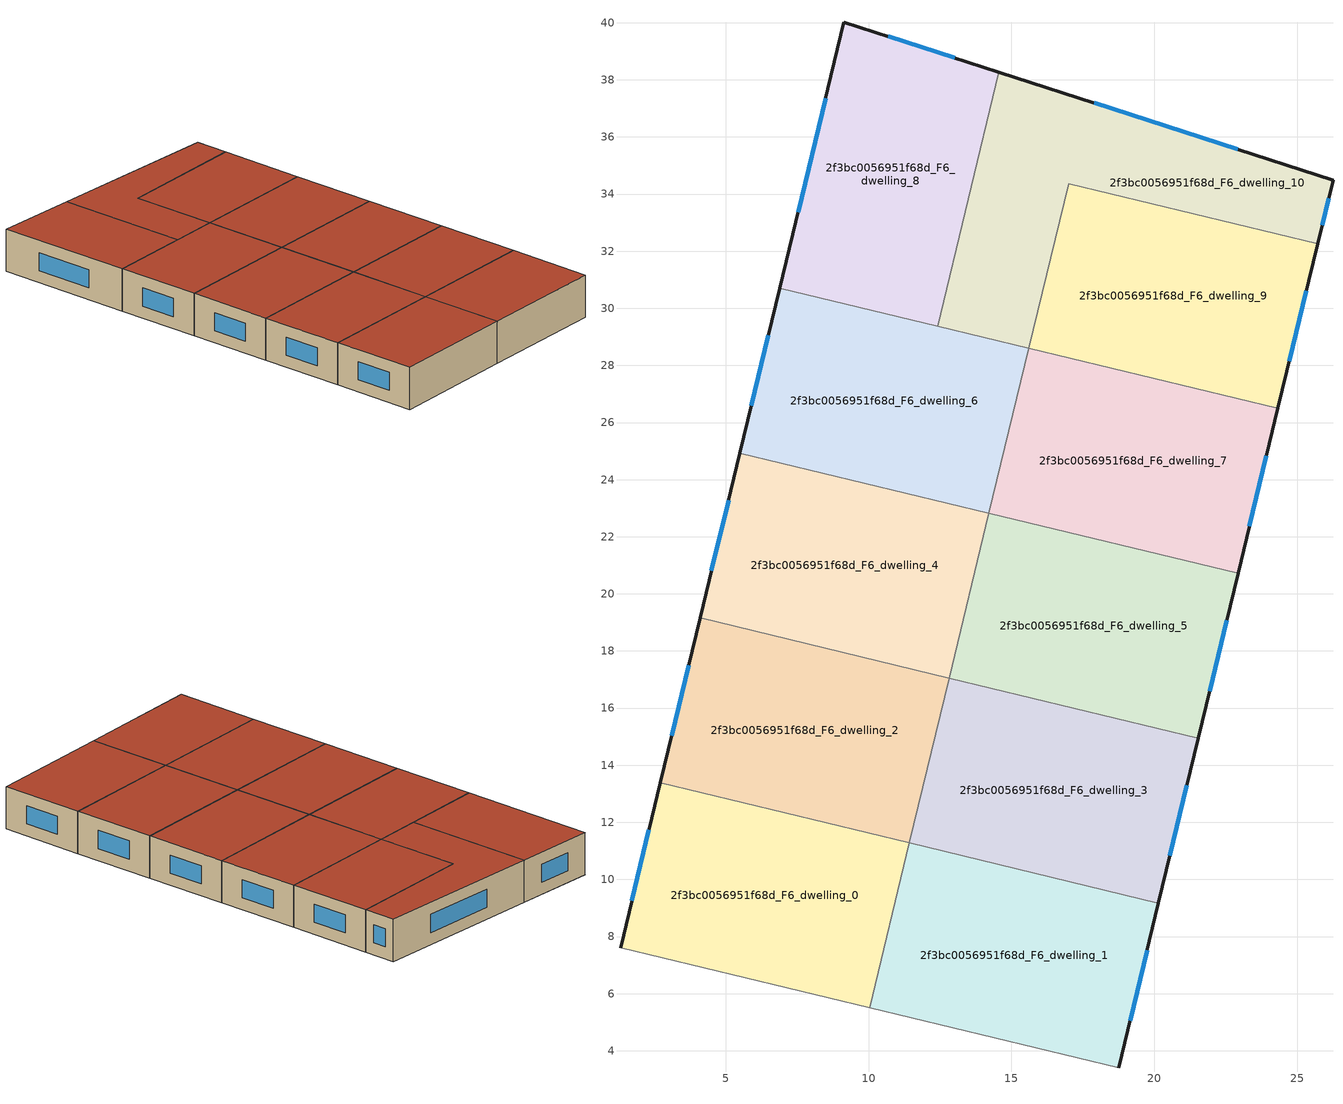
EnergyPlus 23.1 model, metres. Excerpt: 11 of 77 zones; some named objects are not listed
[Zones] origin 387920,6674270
2f3bc0056951f68d_F6_dwelling_0
 floor to 2f3bc0056951f68d_F5_dwelling_0 (EU_floor_Construction): 11.43,11.28 10.03,5.51 1.31,7.61 2.7,13.38 z18
 wall outside (EU_wall_Construction): 2.7,13.38 1.31,7.61 z18:21
 wall adiabatic (EU_wall_Construction): 1.31,7.61 10.03,5.51 z18:21
 wall to 2f3bc0056951f68d_F6_dwelling_1 (EU_wall_Construction): 10.03,5.51 11.43,11.28 z18:21
 wall to 2f3bc0056951f68d_F6_dwelling_2 (EU_wall_Construction): 11.43,11.28 2.7,13.38 z18:21
 window (EU_Window_Construction): 2.3,11.74 1.71,9.26 z18.86:20.14
 roof outside (EU_roof_Construction): 10.03,5.51 11.43,11.28 2.7,13.38 1.31,7.61 z21
2f3bc0056951f68d_F6_dwelling_1
 floor to 2f3bc0056951f68d_F5_dwelling_1 (EU_floor_Construction): 20.15,9.17 18.75,3.4 10.03,5.51 11.43,11.28 z18
 wall outside (EU_wall_Construction): 18.75,3.4 20.15,9.17 z18:21
 wall adiabatic (EU_wall_Construction): 10.03,5.51 18.75,3.4 z18:21
 wall to 2f3bc0056951f68d_F6_dwelling_3 (EU_wall_Construction): 20.15,9.17 11.43,11.28 z18:21
 window (EU_Window_Construction): 19.15,5.05 19.75,7.52 z18.86:20.14
 roof outside (EU_roof_Construction): 18.75,3.4 20.15,9.17 11.43,11.28 10.03,5.51 z21
2f3bc0056951f68d_F6_dwelling_10
 floor to 2f3bc0056951f68d_F5_dwelling_10 (EU_floor_Construction): 26.26,34.49 25.72,32.26 17,34.37 15.61,28.6 12.41,29.37 14.56,38.27 z18
 wall outside (EU_wall_Construction): 25.72,32.26 26.26,34.49 14.56,38.27 z18:21
 wall to 2f3bc0056951f68d_F6_dwelling_9 (EU_wall_Construction): 15.61,28.6 17,34.37 25.72,32.26 z18:21
 wall to 2f3bc0056951f68d_F6_dwelling_8 (EU_wall_Construction): 14.56,38.27 12.41,29.37 z18:21
 wall to 2f3bc0056951f68d_F6_dwelling_6 (EU_wall_Construction): 12.41,29.37 15.61,28.6 z18:21
 window (EU_Window_Construction): 22.92,35.57 17.9,37.19 / 25.88,32.9 26.11,33.85 z18.86:20.14
 roof outside (EU_roof_Construction): 25.72,32.26 26.26,34.49 14.56,38.27 12.41,29.37 15.61,28.6 17,34.37 z21
2f3bc0056951f68d_F6_dwelling_2
 floor to 2f3bc0056951f68d_F5_dwelling_2 (EU_floor_Construction): 12.82,17.05 11.43,11.28 2.7,13.38 4.1,19.16 z18
 wall outside (EU_wall_Construction): 4.1,19.16 2.7,13.38 z18:21
 wall to 2f3bc0056951f68d_F6_dwelling_4 (EU_wall_Construction): 12.82,17.05 4.1,19.16 z18:21
 wall to 2f3bc0056951f68d_F6_dwelling_3 (EU_wall_Construction): 11.43,11.28 12.82,17.05 z18:21
 window (EU_Window_Construction): 3.7,17.51 3.1,15.03 z18.86:20.14
 roof outside (EU_roof_Construction): 11.43,11.28 12.82,17.05 4.1,19.16 2.7,13.38 z21
2f3bc0056951f68d_F6_dwelling_3
 floor to 2f3bc0056951f68d_F5_dwelling_3 (EU_floor_Construction): 21.54,14.95 20.15,9.17 11.43,11.28 12.82,17.05 z18
 wall outside (EU_wall_Construction): 20.15,9.17 21.54,14.95 z18:21
 wall to 2f3bc0056951f68d_F6_dwelling_5 (EU_wall_Construction): 21.54,14.95 12.82,17.05 z18:21
 window (EU_Window_Construction): 20.55,10.82 21.14,13.3 z18.86:20.14
 roof outside (EU_roof_Construction): 20.15,9.17 21.54,14.95 12.82,17.05 11.43,11.28 z21
2f3bc0056951f68d_F6_dwelling_4
 floor to 2f3bc0056951f68d_F5_dwelling_4 (EU_floor_Construction): 14.21,22.82 12.82,17.05 4.1,19.16 5.49,24.93 z18
 wall outside (EU_wall_Construction): 5.49,24.93 4.1,19.16 z18:21
 wall to 2f3bc0056951f68d_F6_dwelling_6 (EU_wall_Construction): 14.21,22.82 5.49,24.93 z18:21
 wall to 2f3bc0056951f68d_F6_dwelling_5 (EU_wall_Construction): 12.82,17.05 14.21,22.82 z18:21
 window (EU_Window_Construction): 5.09,23.28 4.49,20.81 z18.86:20.14
 roof outside (EU_roof_Construction): 12.82,17.05 14.21,22.82 5.49,24.93 4.1,19.16 z21
2f3bc0056951f68d_F6_dwelling_5
 floor to 2f3bc0056951f68d_F5_dwelling_5 (EU_floor_Construction): 22.93,20.72 21.54,14.95 12.82,17.05 14.21,22.82 z18
 wall outside (EU_wall_Construction): 21.54,14.95 22.93,20.72 z18:21
 wall to 2f3bc0056951f68d_F6_dwelling_7 (EU_wall_Construction): 22.93,20.72 14.21,22.82 z18:21
 window (EU_Window_Construction): 21.94,16.6 22.54,19.07 z18.86:20.14
 roof outside (EU_roof_Construction): 21.54,14.95 22.93,20.72 14.21,22.82 12.82,17.05 z21
2f3bc0056951f68d_F6_dwelling_6
 floor to 2f3bc0056951f68d_F5_dwelling_6 (EU_floor_Construction): 15.61,28.6 14.21,22.82 5.49,24.93 6.88,30.7 z18
 wall outside (EU_wall_Construction): 6.88,30.7 5.49,24.93 z18:21
 wall to 2f3bc0056951f68d_F6_dwelling_7 (EU_wall_Construction): 14.21,22.82 15.61,28.6 z18:21
 wall to 2f3bc0056951f68d_F6_dwelling_8 (EU_wall_Construction): 12.41,29.37 6.88,30.7 z18:21
 window (EU_Window_Construction): 6.49,29.05 5.89,26.58 z18.86:20.14
 roof outside (EU_roof_Construction): 14.21,22.82 15.61,28.6 6.88,30.7 5.49,24.93 z21
2f3bc0056951f68d_F6_dwelling_7
 floor to 2f3bc0056951f68d_F5_dwelling_7 (EU_floor_Construction): 24.33,26.49 22.93,20.72 14.21,22.82 15.61,28.6 z18
 wall outside (EU_wall_Construction): 22.93,20.72 24.33,26.49 z18:21
 wall to 2f3bc0056951f68d_F6_dwelling_9 (EU_wall_Construction): 24.33,26.49 15.61,28.6 z18:21
 window (EU_Window_Construction): 23.33,22.37 23.93,24.84 z18.86:20.14
 roof outside (EU_roof_Construction): 22.93,20.72 24.33,26.49 15.61,28.6 14.21,22.82 z21
2f3bc0056951f68d_F6_dwelling_8
 floor to 2f3bc0056951f68d_F5_dwelling_8 (EU_floor_Construction): 14.56,38.27 12.41,29.37 6.88,30.7 9.13,40.02 z18
 wall outside (EU_wall_Construction): 14.56,38.27 9.13,40.02 6.88,30.7 z18:21
 window (EU_Window_Construction): 13.01,38.77 10.68,39.52 / 8.49,37.36 7.53,33.36 z18.86:20.14
 roof outside (EU_roof_Construction): 12.41,29.37 14.56,38.27 9.13,40.02 6.88,30.7 z21
2f3bc0056951f68d_F6_dwelling_9
 floor to 2f3bc0056951f68d_F5_dwelling_9 (EU_floor_Construction): 25.72,32.26 24.33,26.49 15.61,28.6 17,34.37 z18
 wall outside (EU_wall_Construction): 24.33,26.49 25.72,32.26 z18:21
 window (EU_Window_Construction): 24.73,28.14 25.32,30.61 z18.86:20.14
 roof outside (EU_roof_Construction): 24.33,26.49 25.72,32.26 17,34.37 15.61,28.6 z21
[Building]
EU S2 Campaign: North Axis=0; Terrain=City; Solar Distribution=FullExterior
[Site:Location]
Helsinki-Vantaa.AP: Latitude=60.317; Longitude=24.963; Time Zone=2; Elevation=54.6
[SizingPeriod:WeatherFileDays]
AnnualSizingPeriod: Begin Month=1; Begin Day of Month=1; End Month=12; End Day of Month=31; Day of Week for Start Day=Monday; Use Weather File Daylight Saving Period=No; Use Weather File Rain and Snow Indicators=No
[MATERIAL]
EU_InternalMass_Material: Roughness=MediumRough; Thickness=0.1; Conductivity=1; Density=1800; Specific Heat=900; Thermal Absorptance=0.9; Solar Absorptance=0.7; Visible Absorptance=0.7
[MATERIAL:NOMASS] Roughness=MediumRough; Thermal Absorptance=0.9; Solar Absorptance=0.7; Visible Absorptance=0.7
Name | Thermal Resistance
EU_wall_NoMass | 5.91765
EU_roof_NoMass | 11.1778
EU_floor_NoMass | 6.2875
[WINDOWMATERIAL:SIMPLEGLAZINGSYSTEM]
EU_Window_SimpleGlazing: UFactor=0.994035; Solar Heat Gain Coefficient=0.7; Visible Transmittance=0.7
[CONSTRUCTION]
EU_wall_Construction: EU_wall_NoMass
EU_roof_Construction: EU_roof_NoMass
EU_floor_Construction: EU_floor_NoMass
EU_Window_Construction: EU_Window_SimpleGlazing
EU_InternalMass_Construction: EU_InternalMass_Material
[ZONE] Type=1; Multiplier=1; Ceiling Height=autocalculate; Floor Area=autocalculate; Part of Total Floor Area=Yes
Name | Volume
2f3bc0056951f68d_F6_dwelling_0 | 159.869
2f3bc0056951f68d_F6_dwelling_1 | 159.859
2f3bc0056951f68d_F6_dwelling_10 | 159.857
2f3bc0056951f68d_F6_dwelling_2 | 159.853
2f3bc0056951f68d_F6_dwelling_3; 2f3bc0056951f68d_F6_dwelling_7 | 159.842
2f3bc0056951f68d_F6_dwelling_4 | 159.855
2f3bc0056951f68d_F6_dwelling_5 | 159.848
2f3bc0056951f68d_F6_dwelling_6 | 159.854
2f3bc0056951f68d_F6_dwelling_8 | 159.849
2f3bc0056951f68d_F6_dwelling_9 | 159.847
[INTERNALMASS] Construction=EU_InternalMass_Construction
Name | Zone or ZoneList | Surface Area
2f3bc0056951f68d_F6_dwelling_0_EU_InternalMass | 2f3bc0056951f68d_F6_dwelling_0 | 53.2879
2f3bc0056951f68d_F6_dwelling_1_EU_InternalMass | 2f3bc0056951f68d_F6_dwelling_1 | 53.2868
2f3bc0056951f68d_F6_dwelling_2_EU_InternalMass | 2f3bc0056951f68d_F6_dwelling_2 | 53.2846
2f3bc0056951f68d_F6_dwelling_3_EU_InternalMass | 2f3bc0056951f68d_F6_dwelling_3 | 53.2793
2f3bc0056951f68d_F6_dwelling_4_EU_InternalMass | 2f3bc0056951f68d_F6_dwelling_4 | 53.2829
2f3bc0056951f68d_F6_dwelling_5_EU_InternalMass | 2f3bc0056951f68d_F6_dwelling_5 | 53.2832
2f3bc0056951f68d_F6_dwelling_6_EU_InternalMass | 2f3bc0056951f68d_F6_dwelling_6 | 53.2846
2f3bc0056951f68d_F6_dwelling_7_EU_InternalMass | 2f3bc0056951f68d_F6_dwelling_7 | 53.2793
2f3bc0056951f68d_F6_dwelling_8_EU_InternalMass | 2f3bc0056951f68d_F6_dwelling_8 | 53.286
2f3bc0056951f68d_F6_dwelling_9_EU_InternalMass | 2f3bc0056951f68d_F6_dwelling_9 | 53.2832
2f3bc0056951f68d_F6_dwelling_10_EU_InternalMass | 2f3bc0056951f68d_F6_dwelling_10 | 53.2859
[OTHEREQUIPMENT] Fuel Type=Electricity; Design Level Calculation Method=Watts/Area; Power per Zone Floor Area=1; Fraction Latent=0; Fraction Radiant=0; Fraction Lost=0; Carbon Dioxide Generation Rate=0; EndUse Subcategory=EU_Step8_InternalGains
Name | Zone or ZoneList or Space or SpaceList | Schedule
EU_Step8_InternalGain_2f3bc0056951f68d_F6_dwelling_0_f000 | 2f3bc0056951f68d_F6_dwelling_0 | EU_Step8_GainSchedule_2f3bc0056951f68d_F6_dwelling_0_f000
EU_Step8_InternalGain_2f3bc0056951f68d_F6_dwelling_1_f000 | 2f3bc0056951f68d_F6_dwelling_1 | EU_Step8_GainSchedule_2f3bc0056951f68d_F6_dwelling_1_f000
EU_Step8_InternalGain_2f3bc0056951f68d_F6_dwelling_2_f000 | 2f3bc0056951f68d_F6_dwelling_2 | EU_Step8_GainSchedule_2f3bc0056951f68d_F6_dwelling_2_f000
EU_Step8_InternalGain_2f3bc0056951f68d_F6_dwelling_3_f000 | 2f3bc0056951f68d_F6_dwelling_3 | EU_Step8_GainSchedule_2f3bc0056951f68d_F6_dwelling_3_f000
EU_Step8_InternalGain_2f3bc0056951f68d_F6_dwelling_4_f000 | 2f3bc0056951f68d_F6_dwelling_4 | EU_Step8_GainSchedule_2f3bc0056951f68d_F6_dwelling_4_f000
EU_Step8_InternalGain_2f3bc0056951f68d_F6_dwelling_5_f000 | 2f3bc0056951f68d_F6_dwelling_5 | EU_Step8_GainSchedule_2f3bc0056951f68d_F6_dwelling_5_f000
EU_Step8_InternalGain_2f3bc0056951f68d_F6_dwelling_6_f000 | 2f3bc0056951f68d_F6_dwelling_6 | EU_Step8_GainSchedule_2f3bc0056951f68d_F6_dwelling_6_f000
EU_Step8_InternalGain_2f3bc0056951f68d_F6_dwelling_7_f000 | 2f3bc0056951f68d_F6_dwelling_7 | EU_Step8_GainSchedule_2f3bc0056951f68d_F6_dwelling_7_f000
EU_Step8_InternalGain_2f3bc0056951f68d_F6_dwelling_8_f000 | 2f3bc0056951f68d_F6_dwelling_8 | EU_Step8_GainSchedule_2f3bc0056951f68d_F6_dwelling_8_f000
EU_Step8_InternalGain_2f3bc0056951f68d_F6_dwelling_9_f000 | 2f3bc0056951f68d_F6_dwelling_9 | EU_Step8_GainSchedule_2f3bc0056951f68d_F6_dwelling_9_f000
EU_Step8_InternalGain_2f3bc0056951f68d_F6_dwelling_10_f000 | 2f3bc0056951f68d_F6_dwelling_10 | EU_Step8_GainSchedule_2f3bc0056951f68d_F6_dwelling_10_f000
[ZONEVENTILATION:DESIGNFLOWRATE] Schedule=EU_AlwaysOn; Design Flow Rate Calculation Method=AirChanges/Hour; Air Changes per Hour=0.596421; Ventilation Type=Natural; Fan Pressure Rise=0; Fan Total Efficiency=1; Constant Term Coefficient=1; Temperature Term Coefficient=0; Velocity Term Coefficient=0; Velocity Squared Term Coefficient=0; Minimum Indoor Temperature=-100; Maximum Indoor Temperature=100; Delta Temperature=-100; Minimum Outdoor Temperature=-100; Maximum Outdoor Temperature=100; Maximum Wind Speed=40
Name | Zone or ZoneList or Space or SpaceList
EU_ConstantAir_2f3bc0056951f68d_F6_dwelling_0 | 2f3bc0056951f68d_F6_dwelling_0
EU_ConstantAir_2f3bc0056951f68d_F6_dwelling_1 | 2f3bc0056951f68d_F6_dwelling_1
EU_ConstantAir_2f3bc0056951f68d_F6_dwelling_2 | 2f3bc0056951f68d_F6_dwelling_2
EU_ConstantAir_2f3bc0056951f68d_F6_dwelling_3 | 2f3bc0056951f68d_F6_dwelling_3
EU_ConstantAir_2f3bc0056951f68d_F6_dwelling_4 | 2f3bc0056951f68d_F6_dwelling_4
EU_ConstantAir_2f3bc0056951f68d_F6_dwelling_5 | 2f3bc0056951f68d_F6_dwelling_5
EU_ConstantAir_2f3bc0056951f68d_F6_dwelling_6 | 2f3bc0056951f68d_F6_dwelling_6
EU_ConstantAir_2f3bc0056951f68d_F6_dwelling_7 | 2f3bc0056951f68d_F6_dwelling_7
EU_ConstantAir_2f3bc0056951f68d_F6_dwelling_8 | 2f3bc0056951f68d_F6_dwelling_8
EU_ConstantAir_2f3bc0056951f68d_F6_dwelling_9 | 2f3bc0056951f68d_F6_dwelling_9
EU_ConstantAir_2f3bc0056951f68d_F6_dwelling_10 | 2f3bc0056951f68d_F6_dwelling_10
[HVACTEMPLATE:ZONE:IDEALLOADSAIRSYSTEM] System Availability Schedule=EU_AlwaysOn; Maximum Heating Supply Air Temperature=50; Minimum Cooling Supply Air Temperature=13; Maximum Heating Supply Air Humidity Ratio=0.0156; Minimum Cooling Supply Air Humidity Ratio=0.0077; Heating Limit=NoLimit; Cooling Limit=NoLimit; Heating Availability Schedule=EU_AlwaysOn; Cooling Availability Schedule=EU_CoolingOff; Dehumidification Control Type=ConstantSensibleHeatRatio; Cooling Sensible Heat Ratio=0.7; Dehumidification Setpoint=60; Humidification Control Type=None; Humidification Setpoint=30; Outdoor Air Method=None; Outdoor Air Flow Rate per Person=0.00944; Outdoor Air Flow Rate per Zone Floor Area=0; Outdoor Air Flow Rate per Zone=0; Demand Controlled Ventilation Type=None; Outdoor Air Economizer Type=NoEconomizer; Heat Recovery Type=None; Sensible Heat Recovery Effectiveness=0.7; Latent Heat Recovery Effectiveness=0.65
Name | Template Thermostat
2f3bc0056951f68d_F6_dwelling_0 | EU_HeatOnly_2f3bc0056951f68d_F6_dwelling_0
2f3bc0056951f68d_F6_dwelling_1 | EU_HeatOnly_2f3bc0056951f68d_F6_dwelling_1
2f3bc0056951f68d_F6_dwelling_2 | EU_HeatOnly_2f3bc0056951f68d_F6_dwelling_2
2f3bc0056951f68d_F6_dwelling_3 | EU_HeatOnly_2f3bc0056951f68d_F6_dwelling_3
2f3bc0056951f68d_F6_dwelling_4 | EU_HeatOnly_2f3bc0056951f68d_F6_dwelling_4
2f3bc0056951f68d_F6_dwelling_5 | EU_HeatOnly_2f3bc0056951f68d_F6_dwelling_5
2f3bc0056951f68d_F6_dwelling_6 | EU_HeatOnly_2f3bc0056951f68d_F6_dwelling_6
2f3bc0056951f68d_F6_dwelling_7 | EU_HeatOnly_2f3bc0056951f68d_F6_dwelling_7
2f3bc0056951f68d_F6_dwelling_8 | EU_HeatOnly_2f3bc0056951f68d_F6_dwelling_8
2f3bc0056951f68d_F6_dwelling_9 | EU_HeatOnly_2f3bc0056951f68d_F6_dwelling_9
2f3bc0056951f68d_F6_dwelling_10 | EU_HeatOnly_2f3bc0056951f68d_F6_dwelling_10
[SIZING:ZONE] Zone Cooling Design Supply Air Temperature Input Method=SupplyAirTemperature; Zone Cooling Design Supply Air Temperature=13; Zone Heating Design Supply Air Temperature Input Method=SupplyAirTemperature; Zone Heating Design Supply Air Temperature=50; Zone Cooling Design Supply Air Humidity Ratio=0.008; Zone Heating Design Supply Air Humidity Ratio=0.008; Cooling Design Air Flow Method=DesignDay; Cooling Design Air Flow Rate=0; Cooling Minimum Air Flow per Zone Floor Area=0.000762; Cooling Minimum Air Flow=0; Cooling Minimum Air Flow Fraction=0.2; Heating Design Air Flow Method=DesignDay; Heating Design Air Flow Rate=0; Heating Maximum Air Flow per Zone Floor Area=0.002032; Heating Maximum Air Flow=0.141576; Heating Maximum Air Flow Fraction=0.3; Account for Dedicated Outdoor Air System=No; Dedicated Outdoor Air System Control Strategy=NeutralSupplyAir; Dedicated Outdoor Air Low Setpoint Temperature for Design=autosize; Dedicated Outdoor Air High Setpoint Temperature for Design=autosize; Zone Load Sizing Method=Sensible Load Only No Latent Load; Zone Latent Cooling Design Supply Air Humidity Ratio Input Method=HumidityRatioDifference; Zone Cooling Design Supply Air Humidity Ratio Difference=0.005; Zone Latent Heating Design Supply Air Humidity Ratio Input Method=HumidityRatioDifference; Zone Humidification Design Supply Air Humidity Ratio Difference=0.005
2f3bc0056951f68d_F6_dwelling_0; 2f3bc0056951f68d_F6_dwelling_1; 2f3bc0056951f68d_F6_dwelling_2; 2f3bc0056951f68d_F6_dwelling_3; 2f3bc0056951f68d_F6_dwelling_4; 2f3bc0056951f68d_F6_dwelling_5; 2f3bc0056951f68d_F6_dwelling_6; 2f3bc0056951f68d_F6_dwelling_7; 2f3bc0056951f68d_F6_dwelling_8; 2f3bc0056951f68d_F6_dwelling_9; 2f3bc0056951f68d_F6_dwelling_10
[SCHEDULE:CONSTANT]
Name | Hourly Value
EU_AlwaysOn | 1
EU_CoolingOff | 0
[SCHEDULE:FILE] Column Number=1; Rows to Skip at Top=0; Number of Hours of Data=8760; Column Separator=Comma; Interpolate to Timestep=No; Minutes per Item=60; Adjust Schedule for Daylight Savings=Yes
Name | File
EU_Step8_GainSchedule_2f3bc0056951f68d_F6_dwelling_0_f000 | ../../schedules/2f3bc0056951f68d/2f3bc0056951f68d_F6_dwelling_0_f000_gain.csv
EU_Step8_GainSchedule_2f3bc0056951f68d_F6_dwelling_1_f000 | ../../schedules/2f3bc0056951f68d/2f3bc0056951f68d_F6_dwelling_1_f000_gain.csv
EU_Step8_GainSchedule_2f3bc0056951f68d_F6_dwelling_2_f000 | ../../schedules/2f3bc0056951f68d/2f3bc0056951f68d_F6_dwelling_2_f000_gain.csv
EU_Step8_GainSchedule_2f3bc0056951f68d_F6_dwelling_3_f000 | ../../schedules/2f3bc0056951f68d/2f3bc0056951f68d_F6_dwelling_3_f000_gain.csv
EU_Step8_GainSchedule_2f3bc0056951f68d_F6_dwelling_4_f000 | ../../schedules/2f3bc0056951f68d/2f3bc0056951f68d_F6_dwelling_4_f000_gain.csv
EU_Step8_GainSchedule_2f3bc0056951f68d_F6_dwelling_5_f000 | ../../schedules/2f3bc0056951f68d/2f3bc0056951f68d_F6_dwelling_5_f000_gain.csv
EU_Step8_GainSchedule_2f3bc0056951f68d_F6_dwelling_6_f000 | ../../schedules/2f3bc0056951f68d/2f3bc0056951f68d_F6_dwelling_6_f000_gain.csv
EU_Step8_GainSchedule_2f3bc0056951f68d_F6_dwelling_7_f000 | ../../schedules/2f3bc0056951f68d/2f3bc0056951f68d_F6_dwelling_7_f000_gain.csv
EU_Step8_GainSchedule_2f3bc0056951f68d_F6_dwelling_8_f000 | ../../schedules/2f3bc0056951f68d/2f3bc0056951f68d_F6_dwelling_8_f000_gain.csv
EU_Step8_GainSchedule_2f3bc0056951f68d_F6_dwelling_9_f000 | ../../schedules/2f3bc0056951f68d/2f3bc0056951f68d_F6_dwelling_9_f000_gain.csv
EU_Step8_GainSchedule_2f3bc0056951f68d_F6_dwelling_10_f000 | ../../schedules/2f3bc0056951f68d/2f3bc0056951f68d_F6_dwelling_10_f000_gain.csv
